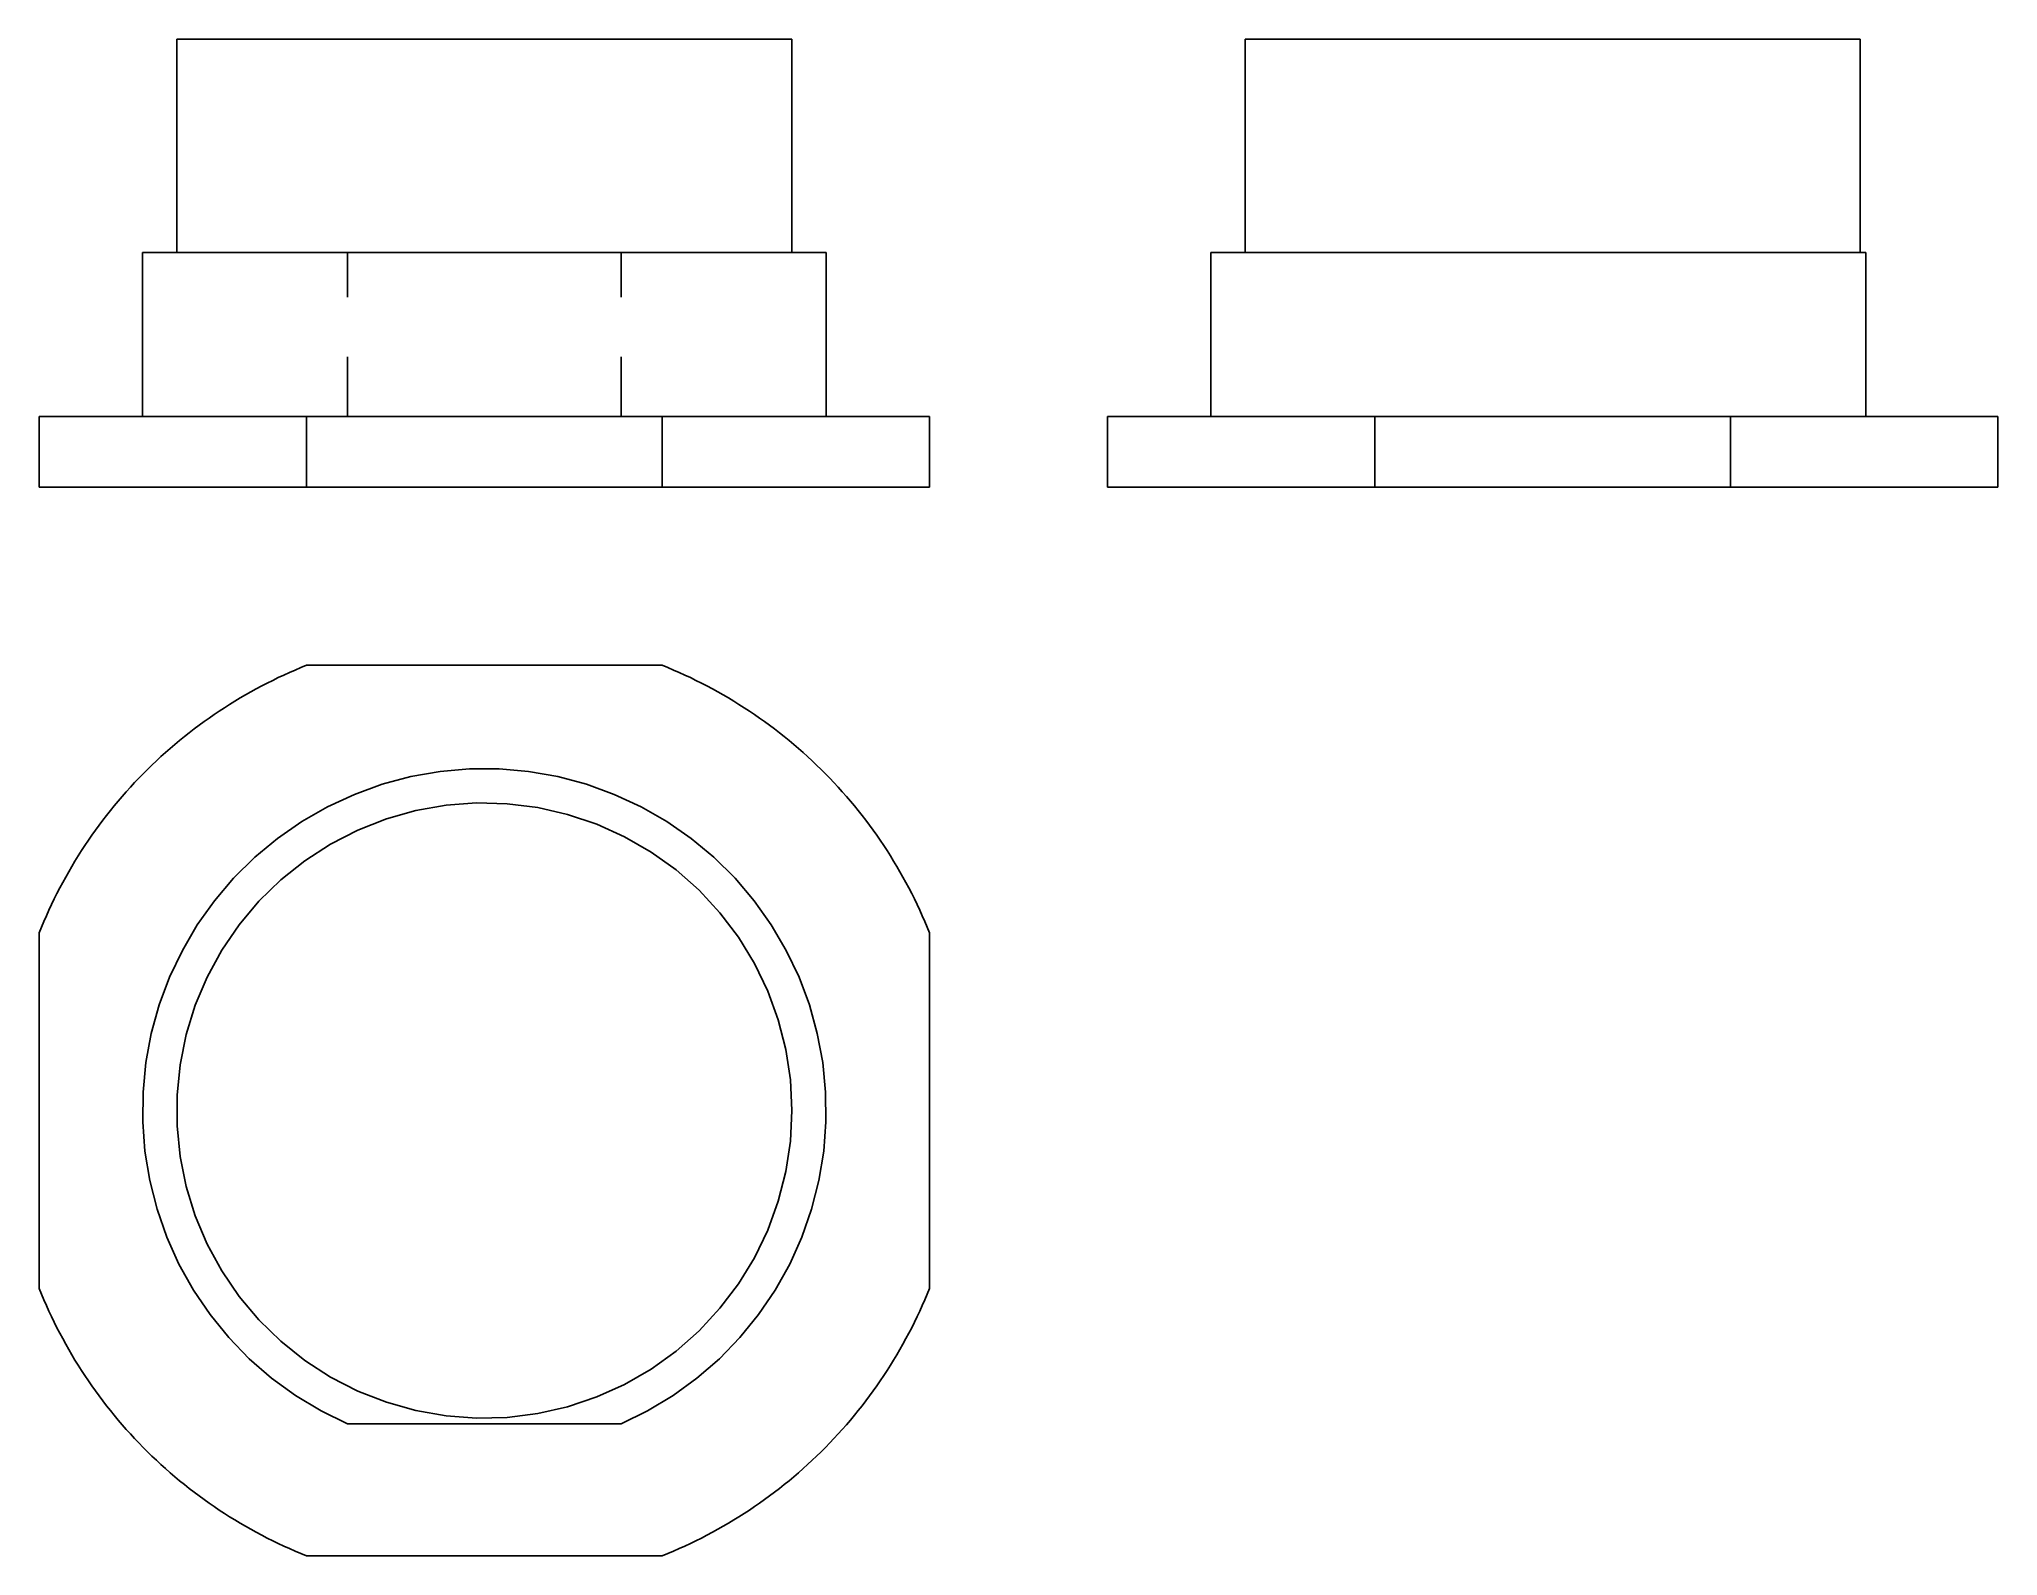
# Model space of a CAD drawing. Extents: x 0 to 3.28, y 0 to 2.54.
import ezdxf

# ---------------------------------------------------------------- set-up
doc = ezdxf.new("R2010")
doc.units = 0
doc.linetypes.add('HIDDEN', pattern=[0.074543, 0.04972, -0.024823])
for name, color, linetype in [('FRONT', 7, 'CONTINUOUS'), ('FRONT_HID', 7, 'HIDDEN'), ('LEFT', 7, 'CONTINUOUS'), ('LEFT_HID', 7, 'HIDDEN'), ('TOP', 7, 'CONTINUOUS')]:
    doc.layers.add(name, color=color, linetype=linetype)

msp = doc.modelspace()

# ---------------------------------------------------------------- linework, layer by layer
at = {"layer": 'FRONT'}
for p, q in [((1.260531, 2.539011), (0.230311, 2.539011)), ((0.230311, 2.539011), (0.230311, 2.181868)), ((1.260531, 2.181868), (1.260531, 2.539011)), ((1.317766, 2.181868), (0.173077, 2.181868)), ((0.173077, 2.181868), (0.173077, 1.907143)), ((1.317766, 2.181868), (1.317766, 1.907143)), ((0, 1.789011), (0, 1.907143)), ((0.447758, 1.907143), (0, 1.907143)), ((1.043084, 1.907143), (0.447758, 1.907143)), ((0.447758, 1.789011), (0.447758, 1.907143)), ((1.490842, 1.907143), (1.043084, 1.907143)), ((1.043084, 1.789011), (1.043084, 1.907143)), ((1.490842, 1.789011), (1.490842, 1.907143)), ((0.447758, 1.789011), (0, 1.789011)), ((1.043084, 1.789011), (0.447758, 1.789011)), ((1.490842, 1.789011), (1.043084, 1.789011))]:
    msp.add_line(p, q, dxfattribs=at)
at = {"layer": 'FRONT_HID', "linetype": 'HIDDEN'}
for p, q in [((0.173077, 2.181868), (0.516484, 2.181868)), ((1.260531, 2.181868), (0.230311, 2.181868)), ((0.230311, 2.181868), (1.260531, 2.181868)), ((0.516484, 1.907143), (0.516484, 2.181868)), ((0.516484, 2.181868), (0.974359, 2.181868)), ((0.974359, 1.907143), (0.974359, 2.181868)), ((0.974359, 2.181868), (1.317766, 2.181868)), ((1.317766, 1.907143), (0.173077, 1.907143)), ((0.173077, 1.907143), (0.516484, 1.907143)), ((0.516484, 1.907143), (0.974359, 1.907143)), ((0.974359, 1.907143), (1.317766, 1.907143))]:
    msp.add_line(p, q, dxfattribs=at)
at = {"layer": 'LEFT'}
for p, q in [((2.019322, 2.539011), (3.049542, 2.539011)), ((2.019322, 2.539011), (2.019322, 2.181868)), ((3.049542, 2.539011), (3.049542, 2.181868)), ((1.962088, 2.181868), (3.058995, 2.181868)), ((1.962088, 2.181868), (1.962088, 1.907143)), ((3.058995, 1.907143), (3.058995, 2.181868)), ((3.058995, 1.907143), (3.058995, 2.181868)), ((1.789011, 1.907143), (2.236769, 1.907143)), ((1.789011, 1.789011), (1.789011, 1.907143)), ((2.236769, 1.789011), (2.236769, 1.907143)), ((2.236769, 1.907143), (2.832095, 1.907143)), ((2.832095, 1.907143), (3.279853, 1.907143)), ((2.832095, 1.789011), (2.832095, 1.907143)), ((3.279853, 1.789011), (3.279853, 1.907143)), ((1.789011, 1.789011), (2.236769, 1.789011)), ((2.236769, 1.789011), (2.832095, 1.789011)), ((2.832095, 1.789011), (3.279853, 1.789011))]:
    msp.add_line(p, q, dxfattribs=at)
at = {"layer": 'LEFT_HID', "linetype": 'HIDDEN'}
for p, q in [((2.534432, 2.539011), (2.019322, 2.539011)), ((3.049542, 2.539011), (2.534432, 2.539011)), ((2.534432, 2.181868), (2.019322, 2.181868)), ((2.019322, 2.181868), (3.049542, 2.181868)), ((3.049542, 2.181868), (2.534432, 2.181868)), ((3.058995, 1.907143), (1.962088, 1.907143)), ((1.962088, 1.907143), (3.058995, 1.907143))]:
    msp.add_line(p, q, dxfattribs=at)
at = {"layer": 'TOP'}
for p, q in [((0.419201, 1.478795), (0.409789, 1.474535)), ((0.428668, 1.482933), (0.419201, 1.478795)), ((0.438188, 1.486949), (0.428668, 1.482933)), ((0.447758, 1.490842), (0.438188, 1.486949)), ((1.043084, 1.490842), (0.447758, 1.490842)), ((1.052655, 1.486949), (1.043084, 1.490842)), ((1.062174, 1.482933), (1.052655, 1.486949)), ((1.071641, 1.478795), (1.062174, 1.482933)), ((1.081054, 1.474535), (1.071641, 1.478795)), ((0.354533, 1.446465), (0.345542, 1.441376)), ((0.363589, 1.451439), (0.354533, 1.446465)), ((0.372709, 1.456295), (0.363589, 1.451439)), ((0.38189, 1.461034), (0.372709, 1.456295)), ((0.391131, 1.465654), (0.38189, 1.461034)), ((0.400431, 1.470154), (0.391131, 1.465654)), ((0.409789, 1.474535), (0.400431, 1.470154)), ((1.090411, 1.470154), (1.081054, 1.474535)), ((1.099711, 1.465654), (1.090411, 1.470154)), ((1.108953, 1.461034), (1.099711, 1.465654)), ((1.118134, 1.456295), (1.108953, 1.461034)), ((1.127253, 1.451439), (1.118134, 1.456295)), ((1.136309, 1.446465), (1.127253, 1.451439)), ((1.145301, 1.441376), (1.136309, 1.446465)), ((0.301608, 1.414216), (0.293036, 1.408447)), ((0.310253, 1.419873), (0.301608, 1.414216)), ((0.318971, 1.425418), (0.310253, 1.419873)), ((0.327759, 1.430851), (0.318971, 1.425418)), ((0.336616, 1.436171), (0.327759, 1.430851)), ((0.345542, 1.441376), (0.336616, 1.436171)), ((1.154226, 1.436171), (1.145301, 1.441376)), ((1.163083, 1.430851), (1.154226, 1.436171)), ((1.171872, 1.425418), (1.163083, 1.430851)), ((1.180589, 1.419873), (1.171872, 1.425418)), ((1.189235, 1.414216), (1.180589, 1.419873)), ((1.197806, 1.408447), (1.189235, 1.414216)), ((0.251329, 1.377979), (0.243228, 1.371566)), ((0.259512, 1.384286), (0.251329, 1.377979)), ((0.267776, 1.390488), (0.259512, 1.384286)), ((0.276119, 1.396583), (0.267776, 1.390488)), ((0.284539, 1.402569), (0.276119, 1.396583)), ((0.293036, 1.408447), (0.284539, 1.402569)), ((1.206303, 1.402569), (1.197806, 1.408447)), ((1.214724, 1.396583), (1.206303, 1.402569)), ((1.223067, 1.390488), (1.214724, 1.396583)), ((1.23133, 1.384286), (1.223067, 1.390488)), ((1.239514, 1.377979), (1.23133, 1.384286)), ((1.247615, 1.371566), (1.239514, 1.377979)), ((0.211668, 1.34489), (0.203996, 1.33797)), ((0.219428, 1.351711), (0.211668, 1.34489)), ((0.227276, 1.358432), (0.219428, 1.351711)), ((0.235209, 1.36505), (0.227276, 1.358432)), ((0.243228, 1.371566), (0.235209, 1.36505)), ((1.255633, 1.36505), (1.247615, 1.371566)), ((1.263567, 1.358432), (1.255633, 1.36505)), ((1.271414, 1.351711), (1.263567, 1.358432)), ((1.279175, 1.34489), (1.271414, 1.351711)), ((1.286847, 1.33797), (1.279175, 1.34489)), ((0.181523, 1.316626), (0.174217, 1.30932)), ((0.188922, 1.323837), (0.181523, 1.316626)), ((0.196413, 1.330952), (0.188922, 1.323837)), ((0.203996, 1.33797), (0.196413, 1.330952)), ((0.671224, 1.312936), (0.622378, 1.304383)), ((0.720627, 1.317228), (0.671224, 1.312936)), ((0.770216, 1.317228), (0.720627, 1.317228)), ((0.819619, 1.312936), (0.770216, 1.317228)), ((0.868465, 1.304383), (0.819619, 1.312936)), ((1.294429, 1.330952), (1.286847, 1.33797)), ((1.301921, 1.323837), (1.294429, 1.330952)), ((1.30932, 1.316626), (1.301921, 1.323837)), ((1.316626, 1.30932), (1.30932, 1.316626)), ((0.145952, 1.279175), (0.139131, 1.271414)), ((0.152872, 1.286847), (0.145952, 1.279175)), ((0.15989, 1.294429), (0.152872, 1.286847)), ((0.167006, 1.301921), (0.15989, 1.294429)), ((0.174217, 1.30932), (0.167006, 1.301921)), ((0.574456, 1.291634), (0.527817, 1.274785)), ((0.622378, 1.304383), (0.574456, 1.291634)), ((0.916387, 1.291634), (0.868465, 1.304383)), ((0.963026, 1.274785), (0.916387, 1.291634)), ((1.323837, 1.301921), (1.316626, 1.30932)), ((1.330952, 1.294429), (1.323837, 1.301921)), ((1.33797, 1.286847), (1.330952, 1.294429)), ((1.34489, 1.279175), (1.33797, 1.286847)), ((1.351711, 1.271414), (1.34489, 1.279175)), ((0.119276, 1.247615), (0.112864, 1.239514)), ((0.125792, 1.255633), (0.119276, 1.247615)), ((0.132411, 1.263567), (0.125792, 1.255633)), ((0.139131, 1.271414), (0.132411, 1.263567)), ((0.482811, 1.253962), (0.439778, 1.229322)), ((0.527817, 1.274785), (0.482811, 1.253962)), ((0.630799, 1.247616), (0.581366, 1.233708)), ((0.681371, 1.256533), (0.630799, 1.247616)), ((0.732579, 1.260371), (0.681371, 1.256533)), ((0.783915, 1.259091), (0.732579, 1.260371)), ((0.834869, 1.252705), (0.783915, 1.259091)), ((0.884934, 1.241279), (0.834869, 1.252705)), ((1.008031, 1.253962), (0.963026, 1.274785)), ((1.051065, 1.229322), (1.008031, 1.253962)), ((1.358432, 1.263567), (1.351711, 1.271414)), ((1.36505, 1.255633), (1.358432, 1.263567)), ((1.371566, 1.247615), (1.36505, 1.255633)), ((1.377979, 1.239514), (1.371566, 1.247615)), ((0.09426, 1.214724), (0.088273, 1.206303)), ((0.100355, 1.223067), (0.09426, 1.214724)), ((0.106556, 1.23133), (0.100355, 1.223067)), ((0.112864, 1.239514), (0.106556, 1.23133)), ((0.439778, 1.229322), (0.399038, 1.201049)), ((0.533563, 1.214947), (0.487866, 1.191519)), ((0.581366, 1.233708), (0.533563, 1.214947)), ((0.933612, 1.224924), (0.884934, 1.241279)), ((0.98042, 1.203803), (0.933612, 1.224924)), ((1.091804, 1.201049), (1.051065, 1.229322)), ((1.384286, 1.23133), (1.377979, 1.239514)), ((1.390488, 1.223067), (1.384286, 1.23133)), ((1.396583, 1.214724), (1.390488, 1.223067)), ((1.402569, 1.206303), (1.396583, 1.214724)), ((0.076627, 1.189235), (0.07097, 1.180589)), ((0.082395, 1.197806), (0.076627, 1.189235)), ((0.088273, 1.206303), (0.082395, 1.197806)), ((0.399038, 1.201049), (0.360899, 1.169356)), ((0.487866, 1.191519), (0.444729, 1.163659)), ((1.024892, 1.178127), (0.98042, 1.203803)), ((1.129944, 1.169356), (1.091804, 1.201049)), ((1.408447, 1.197806), (1.402569, 1.206303)), ((1.414216, 1.189235), (1.408447, 1.197806)), ((1.419873, 1.180589), (1.414216, 1.189235)), ((0.054672, 1.154226), (0.049467, 1.145301)), ((0.059991, 1.163083), (0.054672, 1.154226)), ((0.065424, 1.171872), (0.059991, 1.163083)), ((0.07097, 1.180589), (0.065424, 1.171872)), ((0.360899, 1.169356), (0.325646, 1.13448)), ((0.444729, 1.163659), (0.40458, 1.131641)), ((1.066587, 1.14815), (1.024892, 1.178127)), ((1.10509, 1.114171), (1.066587, 1.14815)), ((1.165197, 1.13448), (1.129944, 1.169356)), ((1.425418, 1.171872), (1.419873, 1.180589)), ((1.430851, 1.163083), (1.425418, 1.171872)), ((1.436171, 1.154226), (1.430851, 1.163083)), ((1.441376, 1.145301), (1.436171, 1.154226)), ((0.034548, 1.118134), (0.029809, 1.108953)), ((0.039404, 1.127253), (0.034548, 1.118134)), ((0.044377, 1.136309), (0.039404, 1.127253)), ((0.049467, 1.145301), (0.044377, 1.136309)), ((0.325646, 1.13448), (0.293544, 1.096684)), ((0.40458, 1.131641), (0.367819, 1.095785)), ((1.197298, 1.096684), (1.165197, 1.13448)), ((1.446465, 1.136309), (1.441376, 1.145301)), ((1.451439, 1.127253), (1.446465, 1.136309)), ((1.456295, 1.118134), (1.451439, 1.127253)), ((1.461034, 1.108953), (1.456295, 1.118134)), ((0.020688, 1.090411), (0.016308, 1.081054)), ((0.025189, 1.099711), (0.020688, 1.090411)), ((0.029809, 1.108953), (0.025189, 1.099711)), ((0.293544, 1.096684), (0.264835, 1.056251)), ((0.367819, 1.095785), (0.33481, 1.056447)), ((1.140018, 1.076528), (1.10509, 1.114171)), ((1.226008, 1.056251), (1.197298, 1.096684)), ((1.465654, 1.099711), (1.461034, 1.108953)), ((1.470154, 1.090411), (1.465654, 1.099711)), ((1.474535, 1.081054), (1.470154, 1.090411)), ((0.003893, 1.052655), (0, 1.043084)), ((0.007909, 1.062174), (0.003893, 1.052655)), ((0.012048, 1.071641), (0.007909, 1.062174)), ((0.016308, 1.081054), (0.012048, 1.071641)), ((0.264835, 1.056251), (0.239733, 1.013484)), ((0.33481, 1.056447), (0.305883, 1.014018)), ((1.171025, 1.035593), (1.140018, 1.076528)), ((1.251109, 1.013484), (1.226008, 1.056251)), ((1.478795, 1.071641), (1.474535, 1.081054)), ((1.482933, 1.062174), (1.478795, 1.071641)), ((1.486949, 1.052655), (1.482933, 1.062174)), ((1.490842, 1.043084), (1.486949, 1.052655)), ((0, 1.043084), (0, 0.447758)), ((1.197802, 0.991775), (1.171025, 1.035593)), ((1.490842, 0.447758), (1.490842, 1.043084)), ((0.239733, 1.013484), (0.218428, 0.968705)), ((0.305883, 1.014018), (0.281323, 0.968919)), ((1.220083, 0.945508), (1.197802, 0.991775)), ((1.272415, 0.968705), (1.251109, 1.013484)), ((0.218428, 0.968705), (0.201078, 0.92225)), ((0.281323, 0.968919), (0.261376, 0.921599)), ((1.289764, 0.92225), (1.272415, 0.968705)), ((0.201078, 0.92225), (0.187815, 0.874468)), ((0.261376, 0.921599), (0.24624, 0.872528)), ((1.237646, 0.897253), (1.220083, 0.945508)), ((1.303028, 0.874468), (1.289764, 0.92225)), ((1.250318, 0.847488), (1.237646, 0.897253)), ((0.187815, 0.874468), (0.178737, 0.825717)), ((0.24624, 0.872528), (0.236065, 0.822194)), ((1.312105, 0.825717), (1.303028, 0.874468)), ((0.178737, 0.825717), (0.173914, 0.776363)), ((0.236065, 0.822194), (0.230952, 0.771097)), ((1.257971, 0.79671), (1.250318, 0.847488)), ((1.316929, 0.776363), (1.312105, 0.825717)), ((1.260531, 0.745421), (1.257971, 0.79671)), ((0.173914, 0.776363), (0.173381, 0.726777)), ((0.230952, 0.771097), (0.230952, 0.719745)), ((1.317462, 0.726777), (1.316929, 0.776363)), ((0.173381, 0.726777), (0.177142, 0.67733)), ((1.257971, 0.694133), (1.260531, 0.745421)), ((1.313701, 0.67733), (1.317462, 0.726777)), ((0.230952, 0.719745), (0.236065, 0.668648)), ((1.250318, 0.643354), (1.257971, 0.694133)), ((0.177142, 0.67733), (0.185169, 0.628395)), ((0.236065, 0.668648), (0.24624, 0.618314)), ((1.305674, 0.628395), (1.313701, 0.67733)), ((0.185169, 0.628395), (0.197401, 0.580339)), ((1.237646, 0.59359), (1.250318, 0.643354)), ((1.293441, 0.580339), (1.305674, 0.628395)), ((0.24624, 0.618314), (0.261376, 0.569243)), ((1.220083, 0.545335), (1.237646, 0.59359)), ((0.197401, 0.580339), (0.213748, 0.533521)), ((0.261376, 0.569243), (0.281323, 0.521923)), ((1.277095, 0.533521), (1.293441, 0.580339)), ((0.213748, 0.533521), (0.234086, 0.488295)), ((1.197802, 0.499068), (1.220083, 0.545335)), ((1.256757, 0.488295), (1.277095, 0.533521)), ((0.281323, 0.521923), (0.305883, 0.476825)), ((1.171025, 0.45525), (1.197802, 0.499068)), ((0.234086, 0.488295), (0.258262, 0.444998)), ((0.305883, 0.476825), (0.33481, 0.434396)), ((1.232581, 0.444998), (1.256757, 0.488295)), ((0, 0.447758), (0.003893, 0.438188)), ((0.003893, 0.438188), (0.007909, 0.428668)), ((0.007909, 0.428668), (0.012048, 0.419201)), ((0.258262, 0.444998), (0.286095, 0.403957)), ((0.33481, 0.434396), (0.367819, 0.395058)), ((1.140018, 0.414315), (1.171025, 0.45525)), ((1.204747, 0.403957), (1.232581, 0.444998)), ((1.478795, 0.419201), (1.482933, 0.428668)), ((1.482933, 0.428668), (1.486949, 0.438188)), ((1.486949, 0.438188), (1.490842, 0.447758)), ((0.012048, 0.419201), (0.016308, 0.409789)), ((0.016308, 0.409789), (0.020688, 0.400431)), ((0.020688, 0.400431), (0.025189, 0.391131)), ((0.286095, 0.403957), (0.317377, 0.365479)), ((0.367819, 0.395058), (0.40458, 0.359202)), ((1.10509, 0.376671), (1.140018, 0.414315)), ((1.173466, 0.365479), (1.204747, 0.403957)), ((1.465654, 0.391131), (1.470154, 0.400431)), ((1.470154, 0.400431), (1.474535, 0.409789)), ((1.474535, 0.409789), (1.478795, 0.419201)), ((0.025189, 0.391131), (0.029809, 0.38189)), ((0.029809, 0.38189), (0.034548, 0.372709)), ((0.034548, 0.372709), (0.039404, 0.363589)), ((0.039404, 0.363589), (0.044377, 0.354533)), ((0.317377, 0.365479), (0.351871, 0.329854)), ((1.066587, 0.342692), (1.10509, 0.376671)), ((1.138971, 0.329854), (1.173466, 0.365479)), ((1.446465, 0.354533), (1.451439, 0.363589)), ((1.451439, 0.363589), (1.456295, 0.372709)), ((1.456295, 0.372709), (1.461034, 0.38189)), ((1.461034, 0.38189), (1.465654, 0.391131)), ((0.044377, 0.354533), (0.049467, 0.345542)), ((0.049467, 0.345542), (0.054672, 0.336616)), ((0.054672, 0.336616), (0.059991, 0.327759)), ((0.351871, 0.329854), (0.38932, 0.297347)), ((0.40458, 0.359202), (0.444729, 0.327184)), ((1.024892, 0.312716), (1.066587, 0.342692)), ((1.101522, 0.297347), (1.138971, 0.329854)), ((1.430851, 0.327759), (1.436171, 0.336616)), ((1.436171, 0.336616), (1.441376, 0.345542)), ((1.441376, 0.345542), (1.446465, 0.354533)), ((0.059991, 0.327759), (0.065424, 0.318971)), ((0.065424, 0.318971), (0.07097, 0.310253)), ((0.07097, 0.310253), (0.076627, 0.301608)), ((0.076627, 0.301608), (0.082395, 0.293036)), ((0.38932, 0.297347), (0.429442, 0.268205)), ((0.444729, 0.327184), (0.487866, 0.299323)), ((0.487866, 0.299323), (0.533563, 0.275896)), ((0.98042, 0.287039), (1.024892, 0.312716)), ((1.0614, 0.268205), (1.101522, 0.297347)), ((1.408447, 0.293036), (1.414216, 0.301608)), ((1.414216, 0.301608), (1.419873, 0.310253)), ((1.419873, 0.310253), (1.425418, 0.318971)), ((1.425418, 0.318971), (1.430851, 0.327759)), ((0.082395, 0.293036), (0.088273, 0.284539)), ((0.088273, 0.284539), (0.09426, 0.276119)), ((0.09426, 0.276119), (0.100355, 0.267776)), ((0.100355, 0.267776), (0.106556, 0.259512)), ((0.429442, 0.268205), (0.471936, 0.242645)), ((0.533563, 0.275896), (0.581366, 0.257134)), ((0.884934, 0.249564), (0.933612, 0.265919)), ((0.933612, 0.265919), (0.98042, 0.287039)), ((1.018906, 0.242645), (1.0614, 0.268205)), ((1.384286, 0.259512), (1.390488, 0.267776)), ((1.390488, 0.267776), (1.396583, 0.276119)), ((1.396583, 0.276119), (1.402569, 0.284539)), ((1.402569, 0.284539), (1.408447, 0.293036)), ((0.106556, 0.259512), (0.112864, 0.251329)), ((0.112864, 0.251329), (0.119276, 0.243228)), ((0.119276, 0.243228), (0.125792, 0.235209)), ((0.125792, 0.235209), (0.132411, 0.227276)), ((0.471936, 0.242645), (0.516484, 0.220859)), ((0.581366, 0.257134), (0.630799, 0.243226)), ((0.630799, 0.243226), (0.681371, 0.234309)), ((0.681371, 0.234309), (0.732579, 0.230471)), ((0.732579, 0.230471), (0.783915, 0.231752)), ((0.783915, 0.231752), (0.834869, 0.238137)), ((0.834869, 0.238137), (0.884934, 0.249564)), ((0.974359, 0.220859), (1.018906, 0.242645)), ((1.358432, 0.227276), (1.36505, 0.235209)), ((1.36505, 0.235209), (1.371566, 0.243228)), ((1.371566, 0.243228), (1.377979, 0.251329)), ((1.377979, 0.251329), (1.384286, 0.259512)), ((0.132411, 0.227276), (0.139131, 0.219428)), ((0.139131, 0.219428), (0.145952, 0.211668)), ((0.145952, 0.211668), (0.152872, 0.203996)), ((0.152872, 0.203996), (0.15989, 0.196413)), ((0.516484, 0.220859), (0.974359, 0.220859)), ((1.330952, 0.196413), (1.33797, 0.203996)), ((1.33797, 0.203996), (1.34489, 0.211668)), ((1.34489, 0.211668), (1.351711, 0.219428)), ((1.351711, 0.219428), (1.358432, 0.227276)), ((0.15989, 0.196413), (0.167006, 0.188922)), ((0.167006, 0.188922), (0.174217, 0.181523)), ((0.174217, 0.181523), (0.181523, 0.174217)), ((0.181523, 0.174217), (0.188922, 0.167006)), ((0.188922, 0.167006), (0.196413, 0.15989)), ((1.294429, 0.15989), (1.301921, 0.167006)), ((1.301921, 0.167006), (1.30932, 0.174217)), ((1.30932, 0.174217), (1.316626, 0.181523)), ((1.316626, 0.181523), (1.323837, 0.188922)), ((1.323837, 0.188922), (1.330952, 0.196413)), ((0.196413, 0.15989), (0.203996, 0.152872)), ((0.203996, 0.152872), (0.211668, 0.145952)), ((0.211668, 0.145952), (0.219428, 0.139131)), ((0.219428, 0.139131), (0.227276, 0.132411)), ((0.227276, 0.132411), (0.235209, 0.125792)), ((1.255633, 0.125792), (1.263567, 0.132411)), ((1.263567, 0.132411), (1.271414, 0.139131)), ((1.271414, 0.139131), (1.279175, 0.145952)), ((1.279175, 0.145952), (1.286847, 0.152872)), ((1.286847, 0.152872), (1.294429, 0.15989)), ((0.235209, 0.125792), (0.243228, 0.119276)), ((0.243228, 0.119276), (0.251329, 0.112864)), ((0.251329, 0.112864), (0.259512, 0.106556)), ((0.259512, 0.106556), (0.267776, 0.100355)), ((0.267776, 0.100355), (0.276119, 0.09426)), ((1.214724, 0.09426), (1.223067, 0.100355)), ((1.223067, 0.100355), (1.23133, 0.106556)), ((1.23133, 0.106556), (1.239514, 0.112864)), ((1.239514, 0.112864), (1.247615, 0.119276)), ((1.247615, 0.119276), (1.255633, 0.125792)), ((0.276119, 0.09426), (0.284539, 0.088273)), ((0.284539, 0.088273), (0.293036, 0.082395)), ((0.293036, 0.082395), (0.301608, 0.076627)), ((0.301608, 0.076627), (0.310253, 0.07097)), ((0.310253, 0.07097), (0.318971, 0.065424)), ((1.171872, 0.065424), (1.180589, 0.07097)), ((1.180589, 0.07097), (1.189235, 0.076627)), ((1.189235, 0.076627), (1.197806, 0.082395)), ((1.197806, 0.082395), (1.206303, 0.088273)), ((1.206303, 0.088273), (1.214724, 0.09426)), ((0.318971, 0.065424), (0.327759, 0.059991)), ((0.327759, 0.059991), (0.336616, 0.054672)), ((0.336616, 0.054672), (0.345542, 0.049467)), ((0.345542, 0.049467), (0.354533, 0.044377)), ((0.354533, 0.044377), (0.363589, 0.039404)), ((0.363589, 0.039404), (0.372709, 0.034548)), ((0.372709, 0.034548), (0.38189, 0.029809)), ((1.108953, 0.029809), (1.118134, 0.034548)), ((1.118134, 0.034548), (1.127253, 0.039404)), ((1.127253, 0.039404), (1.136309, 0.044377)), ((1.136309, 0.044377), (1.145301, 0.049467)), ((1.145301, 0.049467), (1.154226, 0.054672)), ((1.154226, 0.054672), (1.163083, 0.059991)), ((1.163083, 0.059991), (1.171872, 0.065424)), ((0.38189, 0.029809), (0.391131, 0.025189)), ((0.391131, 0.025189), (0.400431, 0.020688)), ((0.400431, 0.020688), (0.409789, 0.016308)), ((0.409789, 0.016308), (0.419201, 0.012048)), ((0.419201, 0.012048), (0.428668, 0.007909)), ((0.428668, 0.007909), (0.438188, 0.003893)), ((0.438188, 0.003893), (0.447758, 0)), ((0.447758, 0), (1.043084, 0)), ((1.043084, 0), (1.052655, 0.003893)), ((1.052655, 0.003893), (1.062174, 0.007909)), ((1.062174, 0.007909), (1.071641, 0.012048)), ((1.071641, 0.012048), (1.081054, 0.016308)), ((1.081054, 0.016308), (1.090411, 0.020688)), ((1.090411, 0.020688), (1.099711, 0.025189)), ((1.099711, 0.025189), (1.108953, 0.029809))]:
    msp.add_line(p, q, dxfattribs=at)

doc.saveas('drawing.dxf')
